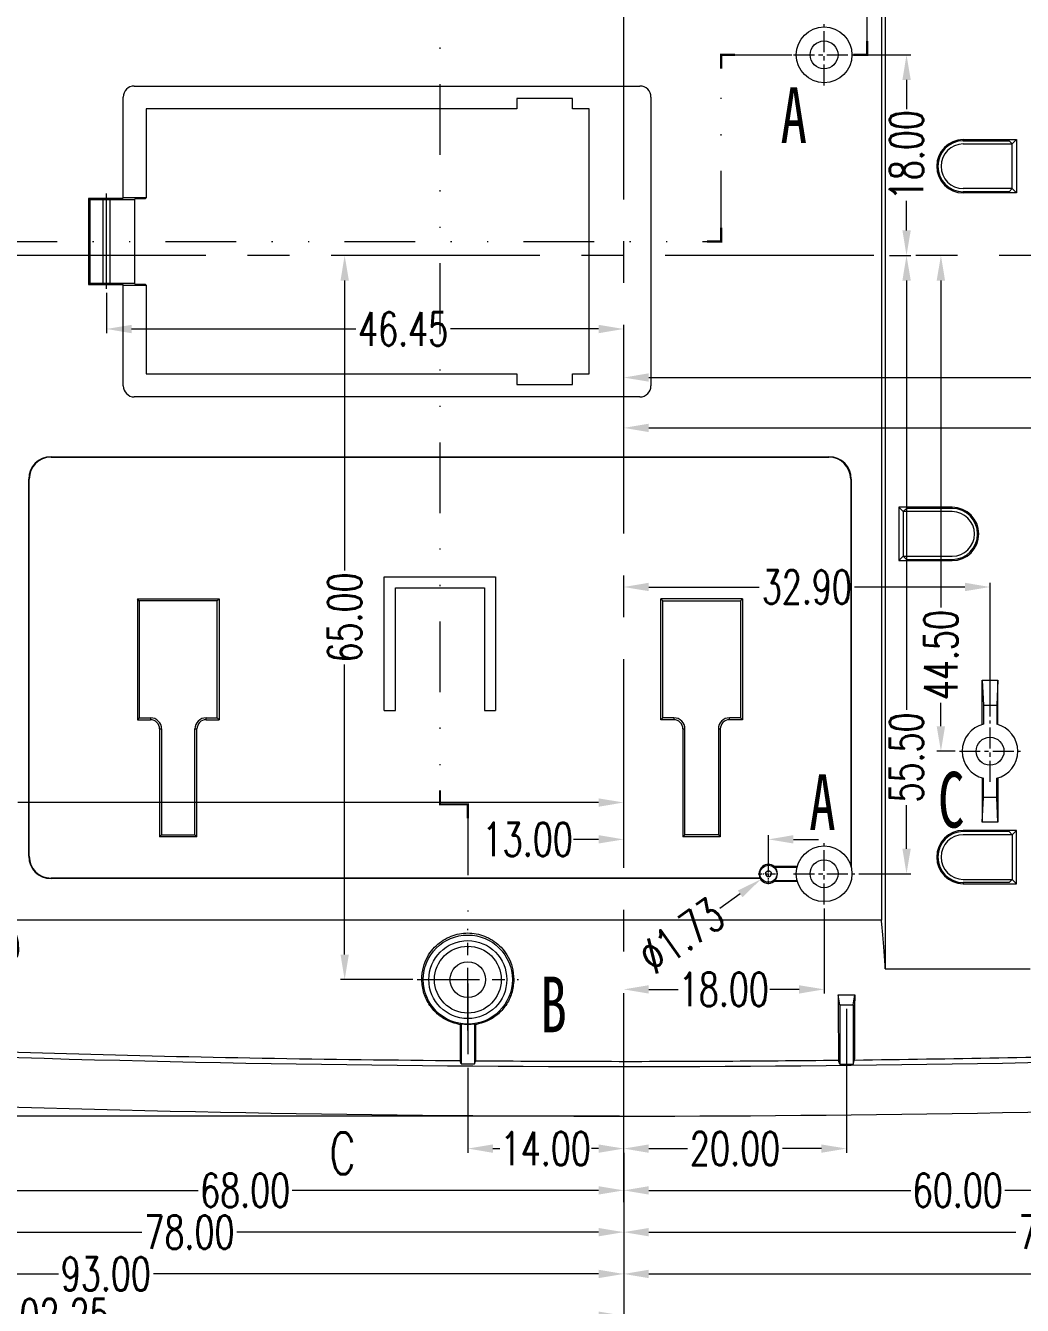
# Model space of a CAD drawing. Header units: millimetres. Extents: x 8061 to 9633, y -505 to -163.
# Drawn here: x 8258.7 to 8348.3, y -419.7 to -304.8 of the extents above; entities that cross this region are included whole.
import ezdxf
from ezdxf.enums import TextEntityAlignment as Align

# ---------------------------------------------------------------- set-up
doc = ezdxf.new("R2010")
doc.units = ezdxf.units.MM
doc.linetypes.add('CENTER', pattern=[0.6, 0.375, -0.075, 0.075, -0.075])
doc.linetypes.add('DIVIDE', pattern=[31.75, 12.7, -6.35, 0, -6.35, 0, -6.35])
doc.layers.get('Defpoints').update_dxf_attribs({"linetype": 'CONTINUOUS'})
for name, color, linetype, lineweight in [('dim', 82, 'CONTINUOUS', 9), ('hatch', 56, 'CONTINUOUS', 9), ('part', 7, 'CONTINUOUS', 20)]:
    doc.layers.add(name, color=color, linetype=linetype, lineweight=lineweight)
doc.styles.get("Standard").update_dxf_attribs({"font": 'romans.shx', "width": 0.7})
doc.styles.add('宋体', font='SimSun.ttf', dxfattribs={"width": 0.7})
doc.dimstyles.new('03', dxfattribs={"dimscale": 0.75, "dimtxt": 4, "dimasz": 3, "dimexe": 0.5, "dimexo": 0.5, "dimgap": 0.09, "dimtad": 0, "dimzin": 0, "dimdsep": 46, "dimtxsty": 'Standard', "dimcen": 0, "dimclrd": 256, "dimclre": 256, "dimclrt": 6, "dimazin": 2, "dimtp": 0.01, "dimtm": 0.01, "dimtfac": 1, "dimtofl": 0, "dimtmove": 0, "dimatfit": 0, "dimfxl": 1, "dimtolj": 1, "dimtzin": 0, "dimlwd": -1, "dimlwe": -1, "dimarcsym": 0})

# ---------------------------------------------------------------- blocks, each defined once
blk = doc.blocks.new('*D13')
at = {"layer": 'Defpoints', "color": 0}
for p in [(40965.6, -12991.94), (40950.6, -13069.19), (41073.16, -13069.19)]:
    blk.add_point(p, dxfattribs=at)
at = {"layer": 'dim'}
for p, q in [((40965.22, -12991.94), (40950.22, -12991.94)), ((40950.6, -12994.19), (40950.6, -13026.29)), ((40950.6, -13066.94), (40950.6, -13034.83)), ((41072.79, -13069.19), (40950.22, -13069.19))]:
    blk.add_line(p, q, dxfattribs=at)
for points in [[(40950.22, -12994.19), (40950.97, -12994.19), (40950.6, -12991.94)], [(40950.22, -13066.94), (40950.97, -13066.94), (40950.6, -13069.19)]]:
    blk.add_solid(points, dxfattribs=at)
at = {"layer": 'dim', "color": 6, "insert": (40950.6, -13030.56), "char_height": 3, "attachment_point": 5, "rotation": 90}
blk.add_mtext('\\A1;77.25', dxfattribs=at)
blk = doc.blocks.new('*D29')
at = {"layer": 'Defpoints', "color": 0}
for p in [(41073.16, -13021.7), (41073.16, -13021.7), (41106.06, -13033.69)]:
    blk.add_point(p, dxfattribs=at)
at = {"layer": 'dim'}
for p, q in [((41075.41, -13021.7), (41085.34, -13021.7)), ((41103.81, -13021.7), (41093.88, -13021.7)), ((41106.06, -13033.31), (41106.06, -13021.32))]:
    blk.add_line(p, q, dxfattribs=at)
for points in [[(41075.41, -13021.32), (41075.41, -13022.07), (41073.16, -13021.7)], [(41103.81, -13021.32), (41103.81, -13022.07), (41106.06, -13021.7)]]:
    blk.add_solid(points, dxfattribs=at)
at = {"layer": 'dim', "color": 6, "insert": (41089.61, -13021.7), "char_height": 3, "attachment_point": 5}
blk.add_mtext('\\A1;32.90', dxfattribs=at)
blk = doc.blocks.new('*D30')
at = {"layer": 'Defpoints', "color": 0}
for p in [(41091.16, -13050.19), (41073.16, -13057.81), (41091.16, -13057.81)]:
    blk.add_point(p, dxfattribs=at)
at = {"layer": 'dim'}
for p, q in [((41091.16, -13050.56), (41091.16, -13058.19)), ((41075.41, -13057.81), (41078.04, -13057.81)), ((41088.91, -13057.81), (41086.28, -13057.81))]:
    blk.add_line(p, q, dxfattribs=at)
for points in [[(41075.41, -13057.44), (41075.41, -13058.19), (41073.16, -13057.81)], [(41088.91, -13057.44), (41088.91, -13058.19), (41091.16, -13057.81)]]:
    blk.add_solid(points, dxfattribs=at)
at = {"layer": 'dim', "color": 6, "insert": (41082.16, -13057.81), "char_height": 3, "attachment_point": 5}
blk.add_mtext('\\A1;18.00', dxfattribs=at)
blk = doc.blocks.new('*D31')
at = {"layer": 'Defpoints', "color": 0}
for p in [(41093.16, -13059.19), (41073.16, -13072.1), (41093.16, -13072.1)]:
    blk.add_point(p, dxfattribs=at)
at = {"layer": 'dim'}
for p, q in [((41093.16, -13059.56), (41093.16, -13072.48)), ((41075.41, -13072.1), (41078.89, -13072.1)), ((41090.91, -13072.1), (41087.43, -13072.1))]:
    blk.add_line(p, q, dxfattribs=at)
for points in [[(41075.41, -13071.73), (41075.41, -13072.48), (41073.16, -13072.1)], [(41090.91, -13071.73), (41090.91, -13072.48), (41093.16, -13072.1)]]:
    blk.add_solid(points, dxfattribs=at)
at = {"layer": 'dim', "color": 6, "insert": (41083.16, -13072.1), "char_height": 3, "attachment_point": 5}
blk.add_mtext('\\A1;20.00', dxfattribs=at)
blk = doc.blocks.new('*D32')
at = {"layer": 'Defpoints', "color": 0}
for p in [(41133.16, -13059.19), (41073.16, -13072.1), (41133.16, -13075.85)]:
    blk.add_point(p, dxfattribs=at)
at = {"layer": 'dim'}
for p, q in [((41133.16, -13059.56), (41133.16, -13076.23)), ((41073.16, -13072.48), (41073.16, -13076.23)), ((41075.41, -13075.85), (41098.94, -13075.85)), ((41130.91, -13075.85), (41107.38, -13075.85))]:
    blk.add_line(p, q, dxfattribs=at)
for points in [[(41075.41, -13075.48), (41075.41, -13076.23), (41073.16, -13075.85)], [(41130.91, -13075.48), (41130.91, -13076.23), (41133.16, -13075.85)]]:
    blk.add_solid(points, dxfattribs=at)
at = {"layer": 'dim', "color": 6, "insert": (41103.16, -13075.85), "char_height": 3, "attachment_point": 5}
blk.add_mtext('\\A1;60.00', dxfattribs=at)
blk = doc.blocks.new('*D33')
at = {"layer": 'Defpoints', "color": 0}
for p in [(41152.16, -13050.94), (41073.16, -13072.1), (41152.16, -13079.6)]:
    blk.add_point(p, dxfattribs=at)
at = {"layer": 'dim'}
for p, q in [((41152.16, -13051.31), (41152.16, -13079.98)), ((41073.16, -13072.48), (41073.16, -13079.98)), ((41075.41, -13079.6), (41108.39, -13079.6)), ((41149.91, -13079.6), (41116.93, -13079.6))]:
    blk.add_line(p, q, dxfattribs=at)
for points in [[(41075.41, -13079.23), (41075.41, -13079.98), (41073.16, -13079.6)], [(41149.91, -13079.23), (41149.91, -13079.98), (41152.16, -13079.6)]]:
    blk.add_solid(points, dxfattribs=at)
at = {"layer": 'dim', "color": 6, "insert": (41112.66, -13079.6), "char_height": 3, "attachment_point": 5}
blk.add_mtext('\\A1;79.00', dxfattribs=at)
blk = doc.blocks.new('*D34')
at = {"layer": 'Defpoints', "color": 0}
for p in [(41166.16, -13061.5), (41073.16, -13072.1), (41166.16, -13083.35)]:
    blk.add_point(p, dxfattribs=at)
at = {"layer": 'dim'}
for p, q in [((41166.16, -13061.87), (41166.16, -13083.73)), ((41073.16, -13072.48), (41073.16, -13083.73)), ((41075.41, -13083.35), (41115.39, -13083.35)), ((41163.91, -13083.35), (41123.93, -13083.35))]:
    blk.add_line(p, q, dxfattribs=at)
for points in [[(41075.41, -13082.98), (41075.41, -13083.73), (41073.16, -13083.35)], [(41163.91, -13082.98), (41163.91, -13083.73), (41166.16, -13083.35)]]:
    blk.add_solid(points, dxfattribs=at)
at = {"layer": 'dim', "color": 6, "insert": (41119.66, -13083.35), "char_height": 3, "attachment_point": 5}
blk.add_mtext('\\A1;93.00', dxfattribs=at)
blk = doc.blocks.new('*D35')
at = {"layer": 'Defpoints', "color": 0}
for p in [(41175.41, -13065.39), (41073.16, -13083.73), (41073.16, -13087.37)]:
    blk.add_point(p, dxfattribs=at)
at = {"layer": 'dim'}
for p, q in [((41175.41, -13065.77), (41175.41, -13087.74)), ((41073.16, -13084.1), (41073.16, -13087.74)), ((41075.41, -13087.37), (41119.17, -13087.37)), ((41173.16, -13087.37), (41129.4, -13087.37))]:
    blk.add_line(p, q, dxfattribs=at)
for points in [[(41075.41, -13086.99), (41075.41, -13087.74), (41073.16, -13087.37)], [(41173.16, -13086.99), (41173.16, -13087.74), (41175.41, -13087.37)]]:
    blk.add_solid(points, dxfattribs=at)
at = {"layer": 'dim', "color": 6, "insert": (41124.29, -13087.37), "char_height": 3, "attachment_point": 5}
blk.add_mtext('\\A1;102.25', dxfattribs=at)
blk = doc.blocks.new('*D36')
at = {"layer": 'Defpoints', "color": 0}
for p in [(41073.16, -13007.42), (41073.16, -13007.42), (41152.06, -13033.69)]:
    blk.add_point(p, dxfattribs=at)
at = {"layer": 'dim'}
for p, q in [((41152.06, -13033.31), (41152.06, -13007.04)), ((41075.41, -13007.42), (41128.69, -13007.42)), ((41149.81, -13007.42), (41137.23, -13007.42))]:
    blk.add_line(p, q, dxfattribs=at)
for points in [[(41075.41, -13007.04), (41075.41, -13007.79), (41073.16, -13007.42)], [(41149.81, -13007.04), (41149.81, -13007.79), (41152.06, -13007.42)]]:
    blk.add_solid(points, dxfattribs=at)
at = {"layer": 'dim', "color": 6, "insert": (41132.96, -13007.42), "char_height": 3, "attachment_point": 5}
blk.add_mtext('\\A1;78.90', dxfattribs=at)
blk = doc.blocks.new('*D37')
at = {"layer": 'Defpoints', "color": 0}
for p in [(41073.16, -13002.9), (41073.16, -13002.9), (41165.16, -13011.02)]:
    blk.add_point(p, dxfattribs=at)
at = {"layer": 'dim'}
for p, q in [((41165.16, -13010.64), (41165.16, -13002.52)), ((41075.41, -13002.9), (41128.81, -13002.9)), ((41162.91, -13002.9), (41137.35, -13002.9))]:
    blk.add_line(p, q, dxfattribs=at)
for points in [[(41075.41, -13002.52), (41075.41, -13003.27), (41073.16, -13002.9)], [(41162.91, -13002.52), (41162.91, -13003.27), (41165.16, -13002.9)]]:
    blk.add_solid(points, dxfattribs=at)
at = {"layer": 'dim', "color": 6, "insert": (41133.08, -13002.9), "char_height": 3, "attachment_point": 5}
blk.add_mtext('\\A1;92.00', dxfattribs=at)
blk = doc.blocks.new('*D39')
at = {"layer": 'Defpoints', "color": 0}
for p in [(41059.16, -13064.49), (41059.16, -13072.1), (41073.16, -13072.1)]:
    blk.add_point(p, dxfattribs=at)
at = {"layer": 'dim'}
for p, q in [((41059.16, -13064.86), (41059.16, -13072.48)), ((41061.41, -13072.1), (41062.04, -13072.1)), ((41070.91, -13072.1), (41070.28, -13072.1))]:
    blk.add_line(p, q, dxfattribs=at)
for points in [[(41061.41, -13071.73), (41061.41, -13072.48), (41059.16, -13072.1)], [(41070.91, -13071.73), (41070.91, -13072.48), (41073.16, -13072.1)]]:
    blk.add_solid(points, dxfattribs=at)
at = {"layer": 'dim', "color": 6, "insert": (41066.16, -13072.1), "char_height": 3, "attachment_point": 5}
blk.add_mtext('\\A1;14.00', dxfattribs=at)
blk = doc.blocks.new('*D40')
at = {"layer": 'Defpoints', "color": 0}
for p in [(41005.16, -13058.69), (41073.16, -13072.1), (41005.16, -13075.85)]:
    blk.add_point(p, dxfattribs=at)
at = {"layer": 'dim'}
for p, q in [((41005.16, -13059.06), (41005.16, -13076.23)), ((41073.16, -13072.48), (41073.16, -13076.23)), ((41007.41, -13075.85), (41034.94, -13075.85)), ((41070.91, -13075.85), (41043.38, -13075.85))]:
    blk.add_line(p, q, dxfattribs=at)
for points in [[(41007.41, -13075.48), (41007.41, -13076.23), (41005.16, -13075.85)], [(41070.91, -13075.48), (41070.91, -13076.23), (41073.16, -13075.85)]]:
    blk.add_solid(points, dxfattribs=at)
at = {"layer": 'dim', "color": 6, "insert": (41039.16, -13075.85), "char_height": 3, "attachment_point": 5}
blk.add_mtext('\\A1;68.00', dxfattribs=at)
blk = doc.blocks.new('*D41')
at = {"layer": 'Defpoints', "color": 0}
for p in [(40995.16, -13058.44), (41073.16, -13072.1), (40995.16, -13079.6)]:
    blk.add_point(p, dxfattribs=at)
at = {"layer": 'dim'}
for p, q in [((40995.16, -13058.81), (40995.16, -13079.98)), ((41073.16, -13072.48), (41073.16, -13079.98)), ((40997.41, -13079.6), (41029.89, -13079.6)), ((41070.91, -13079.6), (41038.43, -13079.6))]:
    blk.add_line(p, q, dxfattribs=at)
for points in [[(40997.41, -13079.23), (40997.41, -13079.98), (40995.16, -13079.6)], [(41070.91, -13079.23), (41070.91, -13079.98), (41073.16, -13079.6)]]:
    blk.add_solid(points, dxfattribs=at)
at = {"layer": 'dim', "color": 6, "insert": (41034.16, -13079.6), "char_height": 3, "attachment_point": 5}
blk.add_mtext('\\A1;78.00', dxfattribs=at)
blk = doc.blocks.new('*D42')
at = {"layer": 'Defpoints', "color": 0}
for p in [(40980.16, -13061.5), (41073.16, -13072.1), (40980.16, -13083.35)]:
    blk.add_point(p, dxfattribs=at)
at = {"layer": 'dim'}
for p, q in [((40980.16, -13061.87), (40980.16, -13083.73)), ((41073.16, -13072.48), (41073.16, -13083.73)), ((40982.41, -13083.35), (41022.39, -13083.35)), ((41070.91, -13083.35), (41030.93, -13083.35))]:
    blk.add_line(p, q, dxfattribs=at)
for points in [[(40982.41, -13082.98), (40982.41, -13083.73), (40980.16, -13083.35)], [(41070.91, -13082.98), (41070.91, -13083.73), (41073.16, -13083.35)]]:
    blk.add_solid(points, dxfattribs=at)
at = {"layer": 'dim', "color": 6, "insert": (41026.66, -13083.35), "char_height": 3, "attachment_point": 5}
blk.add_mtext('\\A1;93.00', dxfattribs=at)
blk = doc.blocks.new('*D43')
at = {"layer": 'Defpoints', "color": 0}
for p in [(40970.91, -13065.39), (41073.16, -13072.1), (40970.91, -13087.1)]:
    blk.add_point(p, dxfattribs=at)
at = {"layer": 'dim'}
for p, q in [((40970.91, -13065.77), (40970.91, -13087.48)), ((41073.16, -13072.48), (41073.16, -13087.48)), ((40973.16, -13087.1), (41016.92, -13087.1)), ((41070.91, -13087.1), (41027.15, -13087.1))]:
    blk.add_line(p, q, dxfattribs=at)
for points in [[(40973.16, -13086.73), (40973.16, -13087.48), (40970.91, -13087.1)], [(41070.91, -13086.73), (41070.91, -13087.48), (41073.16, -13087.1)]]:
    blk.add_solid(points, dxfattribs=at)
at = {"layer": 'dim', "color": 6, "insert": (41022.04, -13087.1), "char_height": 3, "attachment_point": 5}
blk.add_mtext('\\A1;102.25', dxfattribs=at)
blk = doc.blocks.new('*D44')
at = {"layer": 'Defpoints', "color": 0}
for p in [(41073.16, -13041.04), (41073.16, -13041.04), (40987.16, -13044.69)]:
    blk.add_point(p, dxfattribs=at)
at = {"layer": 'dim'}
for p, q in [((40987.16, -13044.31), (40987.16, -13040.67)), ((40989.41, -13041.04), (41010.23, -13041.04)), ((41070.91, -13041.04), (41018.76, -13041.04))]:
    blk.add_line(p, q, dxfattribs=at)
for points in [[(40989.41, -13040.67), (40989.41, -13041.42), (40987.16, -13041.04)], [(41070.91, -13040.67), (41070.91, -13041.42), (41073.16, -13041.04)]]:
    blk.add_solid(points, dxfattribs=at)
at = {"layer": 'dim', "color": 6, "insert": (41014.5, -13041.04), "char_height": 3, "attachment_point": 5}
blk.add_mtext('\\A1;86.00', dxfattribs=at)
blk = doc.blocks.new('*D48')
at = {"layer": 'Defpoints', "color": 0}
for p in [(41101.65, -12991.94), (41101.65, -12991.94), (41103.31, -13036.44)]:
    blk.add_point(p, dxfattribs=at)
at = {"layer": 'dim'}
for p, q in [((41101.65, -12994.19), (41101.65, -13023.54)), ((41101.65, -13034.19), (41101.65, -13032.08)), ((41102.94, -13036.44), (41101.27, -13036.44))]:
    blk.add_line(p, q, dxfattribs=at)
for points in [[(41101.27, -12994.19), (41102.02, -12994.19), (41101.65, -12991.94)], [(41101.27, -13034.19), (41102.02, -13034.19), (41101.65, -13036.44)]]:
    blk.add_solid(points, dxfattribs=at)
at = {"layer": 'dim', "color": 6, "insert": (41101.65, -13027.81), "char_height": 3, "attachment_point": 5, "rotation": 90}
blk.add_mtext('\\A1;44.50', dxfattribs=at)
blk = doc.blocks.new('*D49')
at = {"layer": 'Defpoints', "color": 0}
for p in [(41073.16, -13044.35), (41073.16, -13044.35), (41086.16, -13047.44)]:
    blk.add_point(p, dxfattribs=at)
at = {"layer": 'dim'}
for p, q in [((41086.16, -13047.06), (41086.16, -13043.97)), ((41070.91, -13044.35), (41068.66, -13044.35)), ((41088.41, -13044.35), (41090.66, -13044.35))]:
    blk.add_line(p, q, dxfattribs=at)
for points in [[(41070.91, -13043.97), (41070.91, -13044.72), (41073.16, -13044.35)], [(41088.41, -13043.97), (41088.41, -13044.72), (41086.16, -13044.35)]]:
    blk.add_solid(points, dxfattribs=at)
at = {"layer": 'dim', "color": 6, "insert": (41064.54, -13044.35), "char_height": 3, "attachment_point": 5}
blk.add_mtext('\\A1;13.00', dxfattribs=at)
blk = doc.blocks.new('*D50')
at = {"layer": 'Defpoints', "color": 0}
for p in [(41096.66, -12991.94), (41098.56, -12991.94), (41093.91, -13047.44)]:
    blk.add_point(p, dxfattribs=at)
at = {"layer": 'dim'}
for p, q in [((41097.03, -12991.94), (41098.94, -12991.94)), ((41098.56, -12994.19), (41098.56, -13032.73)), ((41098.56, -13045.19), (41098.56, -13041.27)), ((41094.29, -13047.44), (41098.94, -13047.44))]:
    blk.add_line(p, q, dxfattribs=at)
for points in [[(41098.19, -12994.19), (41098.94, -12994.19), (41098.56, -12991.94)], [(41098.19, -13045.19), (41098.94, -13045.19), (41098.56, -13047.44)]]:
    blk.add_solid(points, dxfattribs=at)
at = {"layer": 'dim', "color": 6, "insert": (41098.56, -13037), "char_height": 3, "attachment_point": 5, "rotation": 90}
blk.add_mtext('\\A1;55.50', dxfattribs=at)
blk = doc.blocks.new('*D51')
at = {"layer": 'Defpoints', "color": 0}
for p in [(41048.1, -12991.94), (41048.1, -12991.94), (41054.6, -13056.94)]:
    blk.add_point(p, dxfattribs=at)
at = {"layer": 'dim'}
for p, q in [((41048.1, -12994.19), (41048.1, -13020.22)), ((41048.1, -13054.69), (41048.1, -13028.65)), ((41054.23, -13056.94), (41047.73, -13056.94))]:
    blk.add_line(p, q, dxfattribs=at)
for points in [[(41047.73, -12994.19), (41048.48, -12994.19), (41048.1, -12991.94)], [(41047.73, -13054.69), (41048.48, -13054.69), (41048.1, -13056.94)]]:
    blk.add_solid(points, dxfattribs=at)
at = {"layer": 'dim', "color": 6, "insert": (41048.1, -13024.44), "char_height": 3, "attachment_point": 5, "rotation": 90}
blk.add_mtext('\\A1;65.00', dxfattribs=at)
blk = doc.blocks.new('*D52')
at = {"layer": 'Defpoints', "color": 0}
for p in [(41093.91, -12973.94), (41098.56, -12991.94), (41098.56, -12991.94)]:
    blk.add_point(p, dxfattribs=at)
at = {"layer": 'dim'}
for p, q in [((41094.29, -12973.94), (41098.94, -12973.94)), ((41098.56, -12976.19), (41098.56, -12978.82)), ((41098.56, -12989.69), (41098.56, -12987.05))]:
    blk.add_line(p, q, dxfattribs=at)
for points in [[(41098.19, -12976.19), (41098.94, -12976.19), (41098.56, -12973.94)], [(41098.19, -12989.69), (41098.94, -12989.69), (41098.56, -12991.94)]]:
    blk.add_solid(points, dxfattribs=at)
at = {"layer": 'dim', "color": 6, "insert": (41098.56, -12982.94), "char_height": 3, "attachment_point": 5, "rotation": 90}
blk.add_mtext('\\A1;18.00', dxfattribs=at)
blk = doc.blocks.new('*D60')
at = {"layer": 'Defpoints', "color": 0}
for p in [(41098.72, -12926.44), (41112.93, -12991.94), (41112.93, -12991.94)]:
    blk.add_point(p, dxfattribs=at)
at = {"layer": 'dim'}
for p, q in [((41099.1, -12926.44), (41113.3, -12926.44)), ((41112.93, -12928.69), (41112.93, -12954.97)), ((41112.93, -12989.69), (41112.93, -12963.4))]:
    blk.add_line(p, q, dxfattribs=at)
for points in [[(41112.55, -12928.69), (41113.3, -12928.69), (41112.93, -12926.44)], [(41112.55, -12989.69), (41113.3, -12989.69), (41112.93, -12991.94)]]:
    blk.add_solid(points, dxfattribs=at)
at = {"layer": 'dim', "color": 6, "insert": (41112.93, -12959.19), "char_height": 3, "attachment_point": 5, "rotation": 90}
blk.add_mtext('\\A1;65.50', dxfattribs=at)
blk = doc.blocks.new('*D62')
at = {"layer": 'Defpoints', "color": 0}
for p in [(41003.93, -13056.16), (41006.39, -13055.71)]:
    blk.add_point(p, dxfattribs=at)
at = {"layer": 'dim'}
blk.add_line((41008.6, -13055.3), (41010.81, -13054.89), dxfattribs=at)
blk.add_solid([(41008.53, -13054.93), (41008.67, -13055.67), (41006.39, -13055.71)], dxfattribs=at)
at = {"layer": 'dim', "color": 6, "insert": (41014.96, -13054.12), "char_height": 3, "attachment_point": 5, "rotation": 10.5002}
blk.add_mtext('\\A1;∅2.50', dxfattribs=at)
blk = doc.blocks.new('*D63')
at = {"layer": 'Defpoints', "color": 0}
for p in [(41086.86, -13046.94), (41085.46, -13047.94)]:
    blk.add_point(p, dxfattribs=at)
at = {"layer": 'dim'}
blk.add_line((41083.62, -13049.24), (41081.79, -13050.55), dxfattribs=at)
blk.add_solid([(41083.41, -13048.94), (41083.84, -13049.55), (41085.46, -13047.94)], dxfattribs=at)
at = {"layer": 'dim', "color": 6, "insert": (41078.35, -13052.99), "char_height": 3, "attachment_point": 5, "rotation": 35.4333}
blk.add_mtext('\\A1;∅1.73', dxfattribs=at)
blk = doc.blocks.new('*D576')
at = {"layer": 'Defpoints', "color": 0}
for p in [(41026.71, -12994.93), (41073.16, -12998.54), (41073.16, -12998.54)]:
    blk.add_point(p, dxfattribs=at)
at = {"layer": 'dim'}
for p, q in [((41026.71, -12995.31), (41026.71, -12998.92)), ((41028.96, -12998.54), (41049.09, -12998.54)), ((41070.91, -12998.54), (41057.62, -12998.54))]:
    blk.add_line(p, q, dxfattribs=at)
for points in [[(41028.96, -12998.17), (41028.96, -12998.92), (41026.71, -12998.54)], [(41070.91, -12998.17), (41070.91, -12998.92), (41073.16, -12998.54)]]:
    blk.add_solid(points, dxfattribs=at)
at = {"layer": 'dim', "color": 6, "insert": (41053.35, -12998.54), "char_height": 3, "attachment_point": 5}
blk.add_mtext('\\A1;46.45', dxfattribs=at)

msp = doc.modelspace()

# ---------------------------------------------------------------- linework, layer by layer
at = {"layer": 'hatch', "linetype": 'DIVIDE', "ltscale": 0.5}
for p, q in [((8295.961, -245.75), (8295.961, -374.692)), ((8334.335, -307.42), (8334.335, -284.42)), ((8321.206, -324.17), (8321.206, -307.42)), ((8321.206, -307.42), (8334.335, -307.42)), ((8207.012, -324.17), (8321.206, -324.17)), ((8298.461, -374.692), (8298.461, -406.014))]:
    msp.add_line(p, q, dxfattribs=at)
at = {"layer": 'hatch', "linetype": 'DIVIDE', "ltscale": 0.1}
msp.add_line((8295.961, -374.692), (8298.461, -374.692), dxfattribs=at)
at = {"layer": 'hatch', "const_width": 0.2, "flags": 128}
for points in [[(8333.085, -307.42), (8334.335, -307.42), (8334.335, -306.17)], [(8321.206, -308.67), (8321.206, -307.42), (8322.456, -307.42)], [(8319.956, -324.17), (8321.206, -324.17), (8321.206, -322.92)], [(8295.961, -373.442), (8295.961, -374.692), (8297.211, -374.692)], [(8297.211, -374.692), (8298.461, -374.692), (8298.461, -375.942)]]:
    msp.add_lwpolyline(points, dxfattribs=at)
at = {"layer": 'hatch', "flags": 128}
msp.add_lwpolyline([(8298.461, -406.014, 0, 0, 0), (8294.711, -406.014, 1.125, 0, 0), (8290.961, -406.014, 0, 0, 0)], format="xyseb", dxfattribs=at)
at = {"layer": 'part', "color": 1, "linetype": 'CENTER', "ltscale": 50}
for p, q in [((8312.461, -410.395), (8312.461, -240.445)), ((8266.011, -328.418), (8266.011, -319.873)), ((8424.936, -325.42), (8199.986, -325.42))]:
    msp.add_line(p, q, dxfattribs=at)
at = {"layer": 'part', "color": 7, "linetype": 'Continuous'}
for p, q in [((8335.6, -281.031), (8335.6, -385.074)), ((8335.956, -280.675), (8335.956, -389.446)), ((8267.511, -320.245), (8267.511, -311.22)), ((8268.511, -310.22), (8313.911, -310.22)), ((8314.911, -311.22), (8314.911, -337.12)), ((8269.57, -312.279), (8269.57, -320.245)), ((8302.87, -312.279), (8269.57, -312.279)), ((8302.87, -311.328), (8302.87, -312.279)), ((8307.852, -311.328), (8302.87, -311.328)), ((8307.852, -312.279), (8307.852, -311.328)), ((8309.352, -312.279), (8307.852, -312.279)), ((8309.352, -336.061), (8309.352, -312.279)), ((8342.961, -315.027), (8347.749, -315.027)), ((8342.961, -315.132), (8342.961, -315.027)), ((8342.961, -315.132), (8347.068, -315.132)), ((8342.961, -315.42), (8347.356, -315.42)), ((8347.068, -315.132), (8347.356, -315.42)), ((8347.356, -315.42), (8347.749, -315.027)), ((8347.356, -319.42), (8347.356, -315.42)), ((8347.749, -315.027), (8347.749, -319.813)), ((8264.397, -320.306), (8264.397, -328.034)), ((8264.397, -320.306), (8264.511, -320.42)), ((8267.511, -320.306), (8264.397, -320.306)), ((8264.511, -320.42), (8264.511, -327.92)), ((8265.711, -320.42), (8264.511, -320.42)), ((8265.711, -327.92), (8265.711, -320.42)), ((8266.311, -320.42), (8266.311, -327.92)), ((8268.514, -320.42), (8266.311, -320.42)), ((8269.57, -320.245), (8267.511, -320.245)), ((8268.514, -320.42), (8268.561, -320.341)), ((8268.514, -320.42), (8268.514, -327.92)), ((8269.473, -320.341), (8268.561, -320.341)), ((8269.57, -320.245), (8269.473, -320.341)), ((8347.356, -319.42), (8342.961, -319.42)), ((8347.068, -319.708), (8342.961, -319.708)), ((8342.961, -319.708), (8342.961, -319.813)), ((8347.749, -319.813), (8342.961, -319.813)), ((8347.356, -319.42), (8347.068, -319.708)), ((8347.356, -319.42), (8347.749, -319.813)), ((8264.397, -328.034), (8264.511, -327.92)), ((8264.397, -328.034), (8267.511, -328.034)), ((8264.511, -327.92), (8265.711, -327.92)), ((8266.311, -327.92), (8268.514, -327.92)), ((8267.511, -337.12), (8267.511, -328.034)), ((8267.511, -328.095), (8269.57, -328.095)), ((8268.561, -327.999), (8268.514, -327.92)), ((8268.561, -327.999), (8269.473, -327.999)), ((8269.57, -328.095), (8269.473, -327.999)), ((8269.57, -328.095), (8269.57, -336.061)), ((8269.57, -336.061), (8302.87, -336.061)), ((8302.87, -336.061), (8302.87, -337.013)), ((8307.852, -336.061), (8309.352, -336.061)), ((8307.852, -337.013), (8307.852, -336.061)), ((8302.87, -337.013), (8307.852, -337.013)), ((8313.911, -338.12), (8268.511, -338.12)), ((8261.029, -343.534), (8261.029, -343.489)), ((8261.029, -343.489), (8330.892, -343.489)), ((8261.029, -343.534), (8330.892, -343.534)), ((8330.892, -343.489), (8330.892, -343.534)), ((8259.029, -379.352), (8259.029, -345.489)), ((8259.029, -345.489), (8259.075, -345.489)), ((8259.075, -379.352), (8259.075, -345.489)), ((8332.847, -345.489), (8332.892, -345.489)), ((8332.847, -345.489), (8332.847, -380.176)), ((8332.892, -345.489), (8332.892, -380.341)), ((8341.961, -348.027), (8337.173, -348.027)), ((8337.566, -348.42), (8337.173, -348.027)), ((8337.173, -348.027), (8337.173, -352.813)), ((8341.961, -348.132), (8341.961, -348.027)), ((8337.566, -348.42), (8337.854, -348.132)), ((8341.961, -348.42), (8337.566, -348.42)), ((8337.566, -348.42), (8337.566, -352.42)), ((8341.961, -348.132), (8337.854, -348.132)), ((8337.566, -352.42), (8337.173, -352.813)), ((8337.566, -352.42), (8341.961, -352.42)), ((8337.854, -352.708), (8337.566, -352.42)), ((8337.173, -352.813), (8341.961, -352.813)), ((8337.854, -352.708), (8341.961, -352.708)), ((8341.961, -352.708), (8341.961, -352.813)), ((8290.961, -354.27), (8300.961, -354.27)), ((8290.961, -366.27), (8290.961, -354.27)), ((8300.961, -354.27), (8300.961, -366.27)), ((8291.961, -355.27), (8299.961, -355.27)), ((8291.961, -366.27), (8291.961, -355.27)), ((8299.961, -355.27), (8299.961, -366.27)), ((8268.961, -356.42), (8268.786, -356.245)), ((8268.786, -356.245), (8268.786, -367.095)), ((8268.786, -356.245), (8276.136, -356.245)), ((8268.961, -356.42), (8268.961, -366.92)), ((8275.961, -356.42), (8268.961, -356.42)), ((8275.961, -356.42), (8276.136, -356.245)), ((8275.961, -366.92), (8275.961, -356.42)), ((8276.136, -356.245), (8276.136, -367.095)), ((8323.136, -356.245), (8315.786, -356.245)), ((8315.961, -356.42), (8315.786, -356.245)), ((8315.786, -367.095), (8315.786, -356.245)), ((8315.961, -356.42), (8322.961, -356.42)), ((8315.961, -366.92), (8315.961, -356.42)), ((8322.961, -356.42), (8323.136, -356.245)), ((8322.961, -356.42), (8322.961, -366.92)), ((8323.136, -356.245), (8323.136, -367.095)), ((8344.651, -363.551), (8346.071, -363.551)), ((8344.651, -363.551), (8344.761, -365.773)), ((8344.651, -367.523), (8344.651, -363.551)), ((8346.071, -363.551), (8345.961, -365.773)), ((8346.071, -367.523), (8346.071, -363.551)), ((8290.961, -366.27), (8291.961, -366.27)), ((8299.961, -366.27), (8300.961, -366.27)), ((8344.761, -365.773), (8345.961, -365.773)), ((8344.761, -365.773), (8344.761, -367.493)), ((8345.961, -365.773), (8345.961, -367.493)), ((8268.961, -366.92), (8268.786, -367.095)), ((8268.786, -367.095), (8269.961, -367.095)), ((8268.961, -366.92), (8269.961, -366.92)), ((8269.961, -366.92), (8269.961, -367.095)), ((8274.961, -366.92), (8275.961, -366.92)), ((8274.961, -367.095), (8274.961, -366.92)), ((8274.961, -367.095), (8276.136, -367.095)), ((8275.961, -366.92), (8276.136, -367.095)), ((8315.961, -366.92), (8315.786, -367.095)), ((8316.961, -367.095), (8315.786, -367.095)), ((8316.961, -366.92), (8315.961, -366.92)), ((8316.961, -366.92), (8316.961, -367.095)), ((8322.961, -366.92), (8321.961, -366.92)), ((8321.961, -367.095), (8321.961, -366.92)), ((8323.136, -367.095), (8321.961, -367.095)), ((8322.961, -366.92), (8323.136, -367.095)), ((8270.786, -367.92), (8270.961, -367.92)), ((8270.786, -367.92), (8270.786, -377.595)), ((8270.961, -367.92), (8270.961, -377.42)), ((8273.961, -367.92), (8274.136, -367.92)), ((8273.961, -377.42), (8273.961, -367.92)), ((8274.136, -377.595), (8274.136, -367.92)), ((8317.786, -367.92), (8317.961, -367.92)), ((8317.786, -367.92), (8317.786, -377.595)), ((8317.961, -377.42), (8317.961, -367.92)), ((8320.961, -367.92), (8321.136, -367.92)), ((8320.961, -367.92), (8320.961, -377.42)), ((8321.136, -367.92), (8321.136, -377.595)), ((8344.651, -372.317), (8344.651, -376.289)), ((8344.761, -374.068), (8344.761, -372.347)), ((8345.961, -374.068), (8345.961, -372.347)), ((8346.071, -372.317), (8346.071, -376.289)), ((8344.651, -376.289), (8344.761, -374.068)), ((8345.961, -374.068), (8344.761, -374.068)), ((8346.071, -376.289), (8345.961, -374.068)), ((8346.071, -376.289), (8344.651, -376.289)), ((8270.961, -377.42), (8270.786, -377.595)), ((8274.136, -377.595), (8270.786, -377.595)), ((8270.961, -377.42), (8273.961, -377.42)), ((8273.961, -377.42), (8274.136, -377.595)), ((8317.961, -377.42), (8317.786, -377.595)), ((8321.136, -377.595), (8317.786, -377.595)), ((8320.961, -377.42), (8317.961, -377.42)), ((8320.961, -377.42), (8321.136, -377.595)), ((8347.749, -377.028), (8342.961, -377.028)), ((8342.961, -377.133), (8342.961, -377.028)), ((8347.068, -377.133), (8342.961, -377.133)), ((8347.356, -377.421), (8342.961, -377.421)), ((8347.356, -377.42), (8347.068, -377.133)), ((8347.356, -377.421), (8347.749, -377.028)), ((8347.356, -377.421), (8347.356, -381.421)), ((8347.749, -381.814), (8347.749, -377.028)), ((8259.075, -379.352), (8259.029, -379.352)), ((8261.029, -381.352), (8261.029, -381.306)), ((8324.712, -381.306), (8261.029, -381.306)), ((8324.712, -381.352), (8261.029, -381.352)), ((8328.049, -380.261), (8325.982, -380.261)), ((8326.006, -380.321), (8328.033, -380.321)), ((8328.062, -381.626), (8325.959, -381.626)), ((8326.006, -381.521), (8328.033, -381.521)), ((8342.961, -381.421), (8347.356, -381.421)), ((8347.068, -381.709), (8342.961, -381.709)), ((8342.961, -381.709), (8342.961, -381.814)), ((8342.961, -381.814), (8347.749, -381.814)), ((8347.068, -381.709), (8347.354, -381.423)), ((8347.749, -381.814), (8347.356, -381.421)), ((8335.6, -385.074), (8220.696, -385.074)), ((8335.956, -389.446), (8348.966, -389.446)), ((8331.714, -391.788), (8333.208, -391.788)), ((8331.861, -392.67), (8331.714, -391.788)), ((8331.861, -392.67), (8333.061, -392.67)), ((8331.861, -392.67), (8331.861, -398.014)), ((8333.061, -392.67), (8333.208, -391.788)), ((8333.061, -392.67), (8333.061, -398.001)), ((8297.861, -394.384), (8297.861, -397.967)), ((8299.061, -394.384), (8299.061, -397.976)), ((8297.861, -397.967), (8297.78, -397.724)), ((8299.061, -397.976), (8299.142, -397.734)), ((8331.861, -398.014), (8331.749, -397.68)), ((8333.061, -398.001), (8333.172, -397.665))]:
    msp.add_line(p, q, dxfattribs=at)
at = {"layer": 'part', "color": 1, "linetype": 'CENTER', "ltscale": 5}
for p, q in [((8330.46, -310.17), (8330.46, -304.67)), ((8327.71, -307.42), (8333.21, -307.42)), ((8345.361, -372.67), (8345.361, -367.17)), ((8342.611, -369.92), (8348.111, -369.92)), ((8330.46, -383.671), (8330.46, -378.171)), ((8327.71, -380.921), (8333.21, -380.921))]:
    msp.add_line(p, q, dxfattribs=at)
at = {"layer": 'part', "color": 1, "linetype": 'CENTER', "ltscale": 0.850699}
for p, q in [((8325.46, -381.842), (8325.46, -380)), ((8324.539, -380.921), (8326.381, -380.921))]:
    msp.add_line(p, q, dxfattribs=at)
at = {"layer": 'part', "color": 1, "linetype": 'CENTER', "ltscale": 15}
for p, q in [((8298.461, -394.981), (8298.461, -385.86)), ((8293.9, -390.42), (8303.021, -390.42))]:
    msp.add_line(p, q, dxfattribs=at)
at = {"layer": 'part', "color": 7, "linetype": 'Continuous'}
for centre, radius in [((8330.46, -307.42), 2.5), ((8330.46, -307.42), 1.25), ((8345.361, -369.92), 1.25), ((8330.46, -380.921), 2.5), ((8325.46, -380.921), 0.759), ((8330.46, -380.921), 1.25), ((8298.461, -390.42), 4), ((8298.461, -390.42), 3.5), ((8298.461, -390.42), 3), ((8298.461, -390.42), 1.6)]:
    msp.add_circle(centre, radius, dxfattribs=at)
for centre, radius, start, end in [((8268.511, -311.22), 1, 90, 180), ((8313.911, -311.22), 1, 0, 90), ((8342.961, -317.42), 2.393, 90, 270), ((8342.961, -317.42), 2.288, 90, 270), ((8342.961, -317.42), 2, 90, 270), ((8268.511, -337.12), 1, 180, 270), ((8313.911, -337.12), 1, 270, 0), ((8261.029, -345.489), 2, 90, 180), ((8261.029, -345.489), 1.955, 90, 180), ((8330.892, -345.489), 2, 0, 90), ((8330.892, -345.489), 1.955, 0, 90), ((8341.961, -350.42), 2.393, 270, 90), ((8341.961, -350.42), 2.288, 270, 90), ((8341.961, -350.42), 2, 270, 90), ((8269.961, -367.92), 1, 0, 90), ((8269.961, -367.92), 0.825, 0, 90), ((8274.961, -367.92), 1, 90, 180), ((8274.961, -367.92), 0.825, 90, 180), ((8316.961, -367.92), 1, 0, 90), ((8316.961, -367.92), 0.825, 0, 90), ((8321.961, -367.92), 1, 90, 180), ((8321.961, -367.92), 0.825, 90, 180), ((8345.361, -369.92), 2.5, 103.88654, 256.11346), ((8345.361, -369.92), 2.5, 283.88654, 76.11346), ((8342.961, -379.421), 2.393, 90, 270), ((8342.961, -379.421), 2.288, 90, 270), ((8342.961, -379.421), 2, 90, 270), ((8261.029, -379.352), 2, 180, 270), ((8261.029, -379.352), 1.955, 180, 270), ((8325.46, -380.921), 0.841, 51.65074, 207.2877), ((8325.46, -380.921), 0.863, 209.93296, 305.2929), ((8325.46, -380.921), 0.259, 180, 0), ((8325.46, -380.921), 0.811, 312.29049, 47.70951), ((8298.461, -390.42), 4.009, 261.392, 278.608), ((8312.461, 1433.58), 1831.802, 267.804618, 272.340051), ((8312.461, 1433.58), 1831.605, 269.543282, 269.580821), ((8312.461, 1433.58), 1831.697, 270.606847, 270.644385), ((8312.461, 1433.58), 1836.25, 267.80994, 272.334379)]:
    msp.add_arc(centre, radius, start, end, dxfattribs=at)
for points in [[(8265.711, -320.42), (8265.751, -320.407), (8265.861, -320.397), (8266.011, -320.394), (8266.161, -320.397), (8266.27, -320.407), (8266.311, -320.42)], [(8266.311, -327.92), (8266.27, -327.933), (8266.161, -327.943), (8266.011, -327.946), (8265.861, -327.943), (8265.751, -327.933), (8265.711, -327.92)], [(8324.712, -381.306), (8324.712, -381.336), (8324.712, -381.352)], [(8325.202, -380.921), (8325.202, -380.913), (8325.202, -380.904), (8325.204, -380.886), (8325.212, -380.848), (8325.228, -380.807), (8325.253, -380.766), (8325.29, -380.726), (8325.339, -380.693), (8325.397, -380.67), (8325.46, -380.662), (8325.524, -380.67), (8325.582, -380.693), (8325.63, -380.726), (8325.667, -380.766), (8325.693, -380.807), (8325.709, -380.848), (8325.717, -380.886), (8325.719, -380.904), (8325.719, -380.913), (8325.719, -380.921)], [(8325.982, -380.261), (8325.991, -380.281), (8325.999, -380.301), (8326.006, -380.321)], [(8325.959, -381.626), (8325.977, -381.591), (8325.993, -381.556), (8326.006, -381.521)], [(8335.956, -389.446), (8335.845, -387.768), (8335.726, -386.306), (8335.6, -385.074)], [(8294.326, -390.419), (8294.469, -389.297), (8294.831, -388.394), (8295.33, -387.673), (8295.924, -387.108), (8296.595, -386.682), (8297.33, -386.393), (8298.088, -386.252), (8298.836, -386.252), (8299.594, -386.394), (8300.329, -386.682), (8300.999, -387.108), (8301.593, -387.674), (8302.091, -388.395), (8302.453, -389.297), (8302.596, -390.419)], [(8297.763, -394.467), (8296.75, -394.156), (8295.823, -393.575), (8295.051, -392.729), (8294.523, -391.654), (8294.326, -390.419)], [(8302.596, -390.419), (8302.398, -391.654), (8301.871, -392.729), (8301.098, -393.575), (8300.171, -394.156), (8299.159, -394.467)], [(8331.714, -391.788), (8331.727, -393.633), (8331.739, -395.602), (8331.749, -397.68)], [(8333.208, -391.788), (8333.194, -393.628), (8333.183, -395.592), (8333.172, -397.665)], [(8297.763, -394.467), (8297.796, -394.439), (8297.828, -394.412), (8297.861, -394.384)], [(8297.763, -394.467), (8297.769, -395.522), (8297.775, -396.609), (8297.78, -397.724)], [(8299.061, -394.384), (8299.093, -394.412), (8299.126, -394.439), (8299.159, -394.467)], [(8299.159, -394.467), (8299.153, -395.526), (8299.147, -396.616), (8299.142, -397.734)], [(8297.78, -397.724), (8279.997, -397.492), (8262.419, -397.09), (8245.178, -396.529)], [(8371.745, -396.81), (8359.035, -397.183), (8346.16, -397.469), (8333.172, -397.665)], [(8331.749, -397.68), (8320.891, -397.764), (8310.013, -397.782), (8299.142, -397.734)]]:
    msp.add_spline(points, degree=3, dxfattribs=at)

# ---------------------------------------------------------------- texts
at = {"layer": 'dim', "char_height": 5, "width": 9.18398, "attachment_point": 1, "style": '宋体'}
for s, insert in [('A', (8326.545, -310.329)), ('A', (8329.116, -371.981)), ('C', (8340.682, -371.771)), ('B', (8304.976, -390.148))]:
    msp.add_mtext(s, dxfattribs=dict(at, insert=insert))
at = {"layer": 'hatch', "width": 0.7}
msp.add_text('C', height=3.75, dxfattribs=at).set_placement((8287.211, -406.014), align=Align.MIDDLE)

# ---------------------------------------------------------------- dimensions: what is measured, and where the dimension line sits
at = {"layer": 'dim'}
for base, p1, p2, picture, middle in [((8352.228, -325.42), (8338.021, -259.92), (8352.228, -325.42), '*D60', (8352.228, -292.67)), ((8337.861, -325.42), (8333.21, -307.42), (8337.861, -325.42), '*D52', (8337.861, -316.42)), ((8189.9, -402.67), (8204.9, -325.42), (8312.461, -402.67), '*D13', (8189.9, -364.045))]:
    dim = msp.add_linear_dim(base=base, p1=p1, p2=p2, angle=90, dimstyle='03', dxfattribs=at)
    dim.commit()
    dim.dimension.update_dxf_attribs({"geometry": picture, "text_midpoint": middle, "insert": (-32760.7, 12666.516)})
for base, p1, p2, picture, middle in [((8287.401, -325.42), (8293.9, -390.42), (8287.401, -325.42), '*D51', (8287.401, -357.92)), ((8337.861, -325.42), (8333.21, -380.921), (8335.956, -325.42), '*D50', (8337.861, -370.484)), ((8340.947, -325.42), (8342.611, -369.92), (8340.947, -325.42), '*D48', (8340.947, -361.294))]:
    dim = msp.add_linear_dim(base=base, p1=p1, p2=p2, angle=90, dimstyle='03', dxfattribs=at)
    dim.commit()
    dim.dimension.update_dxf_attribs({"geometry": picture, "text_midpoint": middle, "dimtype": 128, "insert": (-32760.7, 12666.516)})
for base, p1, p2, picture, middle in [((8312.461, -332.025), (8266.011, -328.418), (8312.461, -332.025), '*D576', (8292.654, -332.025)), ((8312.461, -336.381), (8404.461, -344.499), (8312.461, -336.381), '*D37', (8372.378, -336.381)), ((8312.461, -340.899), (8391.361, -367.17), (8312.461, -340.899), '*D36', (8372.26, -340.899)), ((8312.461, -374.528), (8226.46, -378.17), (8312.461, -374.528), '*D44', (8253.796, -374.528)), ((8312.461, -377.834), (8325.46, -380.921), (8312.461, -377.834), '*D49', (8303.843, -377.834))]:
    dim = msp.add_linear_dim(base=base, p1=p1, p2=p2, dimstyle='03', dxfattribs=at)
    dim.commit()
    dim.dimension.update_dxf_attribs({"geometry": picture, "text_midpoint": middle, "dimtype": 128, "insert": (-32760.7, 12666.516)})
for base, p1, p2, picture, middle in [((8312.461, -355.183), (8345.361, -367.17), (8312.461, -355.183), '*D29', (8328.911, -355.183)), ((8330.46, -391.296), (8312.461, -391.296), (8330.46, -383.671), '*D30', (8321.461, -391.296)), ((8391.461, -413.086), (8312.461, -405.586), (8391.461, -384.42), '*D33', (8351.961, -413.086)), ((8234.461, -413.086), (8312.461, -405.586), (8234.461, -391.92), '*D41', (8273.461, -413.086)), ((8244.461, -409.336), (8312.461, -405.586), (8244.461, -392.17), '*D40', (8278.461, -409.336)), ((8332.461, -405.586), (8312.461, -405.586), (8332.461, -392.67), '*D31', (8322.461, -405.586)), ((8372.461, -409.336), (8312.461, -405.586), (8372.461, -392.67), '*D32', (8342.461, -409.336)), ((8219.461, -416.836), (8312.461, -405.586), (8219.461, -394.981), '*D42', (8265.961, -416.836)), ((8405.461, -416.836), (8312.461, -405.586), (8405.461, -394.981), '*D34', (8358.961, -416.836)), ((8298.461, -405.586), (8312.461, -405.586), (8298.461, -397.972), '*D39', (8305.461, -405.586)), ((8210.211, -420.586), (8312.461, -405.586), (8210.211, -398.875), '*D43', (8261.336, -420.586)), ((8312.461, -420.852), (8414.711, -398.875), (8312.461, -417.211), '*D35', (8363.586, -420.852))]:
    dim = msp.add_linear_dim(base=base, p1=p1, p2=p2, dimstyle='03', dxfattribs=at)
    dim.commit()
    dim.dimension.update_dxf_attribs({"geometry": picture, "text_midpoint": middle, "insert": (-32760.7, 12666.516)})
for p1, p2, picture, middle in [((8326.164, -380.42), (8324.757, -381.421), '*D63', (8317.654, -386.475)), ((8243.232, -389.648), (8245.69, -389.192), '*D62', (8254.261, -387.604))]:
    dim = msp.add_diameter_dim_2p(p1=p1, p2=p2, dimstyle='03', dxfattribs=at)
    dim.commit()
    dim.dimension.update_dxf_attribs({"geometry": picture, "text_midpoint": middle, "insert": (-32760.7, 12666.516)})

doc.saveas('drawing.dxf')
